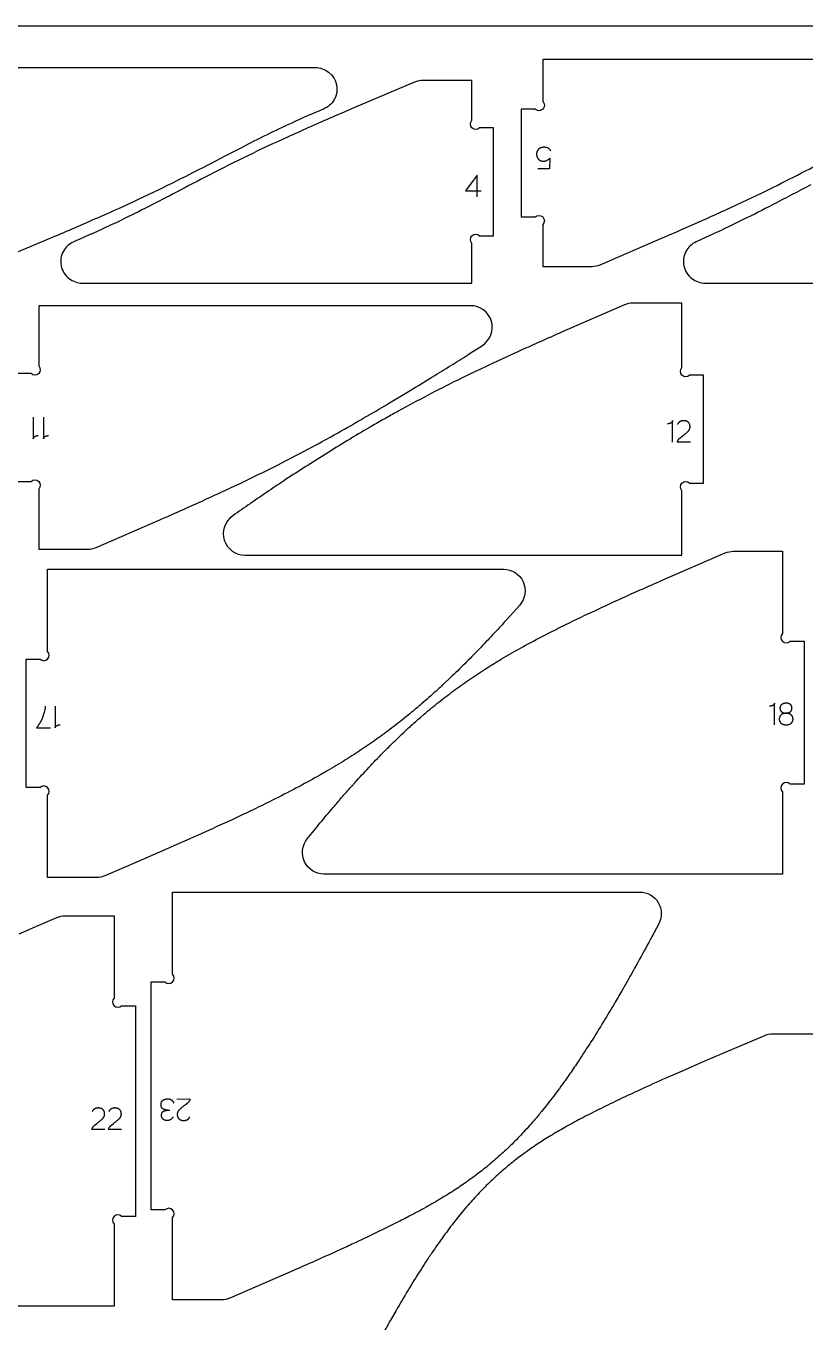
# Model space of a CAD drawing. Header units: millimetres. Extents: x 129 to 4060, y -1224 to 1216.
# Drawn here: x 536 to 969, y 495 to 1216 of the extents above; entities that cross this region are included whole.
import ezdxf

# ---------------------------------------------------------------- set-up
doc = ezdxf.new("R2010")
doc.units = ezdxf.units.MM
for name, color, linetype, true_color in [('cnc kesim', 7, 'Continuous', 0xff7300), ('Layer 01', 7, 'Continuous', 0x000000), ('çizim', 7, 'Continuous', 0x0500ff)]:
    doc.layers.add(name, color=color, linetype=linetype, true_color=true_color)

msp = doc.modelspace()

# ---------------------------------------------------------------- linework, layer by layer
at = {"layer": 'cnc kesim'}
for points in [[(696.46, 1192.43, -0.166534), (703.86, 1189.9, -0.371994), (706.96, 1174.55, -0.167227), (701.11, 1169.37, 0.008842), (683.35, 1161.59, 0.011761), (655.38, 1147.85), (646.26, 1143.14, -0.007812), (606.68, 1123.09, -0.006291), (584.57, 1112.84, -0.003863), (561.05, 1102.53, -0.002337), (548.92, 1097.36), (513.88, 1082.72, -0.098621), (509.3, 1081.81), (482, 1081.81), (482, 1102.88, 1), (477.75, 1107.12), (470, 1107.12), (470, 1167.12), (477.75, 1167.12, 1), (482, 1171.36), (482, 1192.43)], [(787.85, 1158.89, -1), (783.6, 1163.14), (783.6, 1185.24), (756.34, 1185.24, 0.100064), (751.69, 1184.3), (716.68, 1169.45, 0.001054), (704.55, 1164.2, 0.003894), (681.03, 1153.75, 0.006166), (658.92, 1143.38, 0.006036), (637.52, 1132.65, 0.00151), (619.34, 1123.18, -0.008129), (588.42, 1107.45, -0.003694), (582.25, 1104.51, -0.00849), (563.22, 1096.01), (562.2, 1095.58, 0.16674), (556.39, 1090.36, 0.180164), (555.12, 1082.13, 0.179191), (559.54, 1075.07, 0.165813), (566.94, 1072.54), (783.6, 1072.54), (783.6, 1094.65, -1), (787.85, 1098.89), (795.6, 1098.89), (795.6, 1158.89)], [(904.63, 1021.26, -1), (900.39, 1025.51), (900.39, 1061.37), (873.14, 1061.37, 0.102305), (868.46, 1060.4), (833.47, 1045.19, 0.001267), (821.33, 1039.83, 0.002359), (805.47, 1032.68), (797.81, 1029.16, 0.004945), (778.86, 1020.15), (775.7, 1018.6, 0.005981), (758.82, 1010.01, 0.005836), (742.58, 1001.27, 0.002276), (736.12, 997.65, 0.002607), (728.53, 993.31, 0.004142), (715.81, 985.79, 0.0049), (703.92, 978.52), (692.52, 971.33, 0.003562), (681.46, 964.17), (680, 963.2, 0.002669), (670.7, 957, 0.002926), (660.49, 950.02), (660.2, 949.82, 0.002712), (650.62, 943.1), (650.37, 942.93, 0.327856), (645.89, 929.5, 0.324295), (657.39, 921.16), (900.39, 921.16), (900.39, 957.02, -1), (904.63, 961.26), (912.39, 961.26), (912.39, 1021.26)], [(956.27, 877.57, 1), (960.52, 873.33), (968.27, 873.33), (968.27, 793.79), (960.52, 793.79, 1), (956.27, 789.55), (956.27, 743.79), (701.31, 743.79, -0.630008), (691.95, 763.32), (696.56, 769, -0.004888), (703.64, 777.52), (706.5, 780.91, -0.002523), (711.14, 786.29, -0.004543), (716.38, 792.26), (718.68, 794.81, -0.005065), (726.26, 803.07, -0.007404), (733.9, 811.03), (735.89, 813.03, -0.00483), (741.6, 818.66, -0.00725), (749.36, 825.96, -0.008302), (754.92, 830.92), (757.19, 832.87, -0.008628), (765.13, 839.42, -0.008724), (773.26, 845.66, -0.008673), (781.7, 851.69, -0.009616), (790.59, 857.58), (792.01, 858.48, -0.006876), (800.11, 863.45, -0.007458), (810.53, 869.44, -0.006563), (822.23, 875.73, -0.005594), (831.59, 880.5), (835.87, 882.62, -0.004829), (852.23, 890.46), (853.7, 891.15, -0.004111), (871.84, 899.44), (877.22, 901.85, -0.001872), (889.35, 907.21), (924.42, 922.4, -0.102306), (928.93, 923.33), (956.27, 923.33)], [(801.14, 913.37, -0.294867), (812.1, 906.31, -0.296477), (810.16, 893.44), (802.96, 885.38, -0.002691), (797.4, 879.31), (795.23, 876.98, -0.00422), (787.52, 868.86), (787.45, 868.79, -0.004761), (779.6, 860.82, -0.005319), (771.67, 853.09), (768.01, 849.63, -0.003202), (763.67, 845.62, -0.006673), (755.57, 838.45, -0.007621), (748.98, 832.9), (747.38, 831.59, -0.00794), (739.05, 825.05, -0.008032), (730.49, 818.76, -0.008002), (721.56, 812.63, -0.00783), (712.1, 806.57), (711.89, 806.44, -0.007345), (701.88, 800.45, -0.007022), (690.56, 794.13, -0.006384), (677.63, 787.34), (672.31, 784.67, -0.003442), (662.21, 779.73, -0.004551), (650.2, 774.05), (643.44, 770.93, -0.003348), (626.69, 763.37), (620.82, 760.77), (614.55, 758.01), (602.23, 752.64), (589.8, 747.27), (579.5, 742.84, -0.102242), (574.95, 741.9), (547.63, 741.9), (547.63, 787.66, 1), (543.38, 791.9), (535.63, 791.9), (535.63, 863.37), (543.38, 863.37, 1), (547.63, 867.61), (547.63, 913.37)], [(617.11, 552.72, 1), (612.86, 556.97), (605.11, 556.97), (605.11, 683.78), (612.86, 683.78, 1), (617.11, 688.02), (617.11, 733.78), (876.93, 733.78, -0.566617), (887.5, 716.12), (883.59, 708.82, -0.002656), (876.82, 696.4), (876.65, 696.09, -0.003084), (869.71, 683.7), (866.88, 678.75, -0.002225), (862.8, 671.74, -0.00355), (857, 662.03), (855.91, 660.25, -0.00496), (849.07, 649.3, -0.005748), (842.28, 638.92, -0.006748), (837.49, 631.93), (835.54, 629.16, -0.007714), (828.86, 620.06, -0.009177), (822.23, 611.63, -0.005911), (818.46, 607.11, -0.004441), (815.66, 603.91, -0.010994), (809.12, 596.86, -0.011284), (802.55, 590.38, -0.011398), (795.87, 584.38, -0.011297), (789.03, 578.76, -0.011672), (781.94, 573.45), (781.37, 573.05, -0.009494), (774.5, 568.37, -0.00942), (766.6, 563.41, -0.008233), (758.07, 558.47, -0.006585), (748.69, 553.41, -0.004959), (741.79, 549.87), (738.13, 548.03, -0.004243), (726, 542.14), (719.68, 539.16, -0.001947), (712.09, 535.64, -0.002645), (696.22, 528.48), (696.17, 528.45, -0.00186), (684.03, 523.1), (648.97, 507.91, -0.102634), (644.44, 506.97), (617.11, 506.97)]]:
    msp.add_lwpolyline(points, format="xyb", close=True, dxfattribs=at)
for points in [[(1042.47, 1196.84), (822.99, 1196.84), (822.99, 1173.57, -1), (818.74, 1169.33), (810.99, 1169.33), (810.99, 1109.33), (818.74, 1109.33, -1), (822.99, 1105.08), (822.99, 1081.81), (850.23, 1081.81, 0.101236), (854.92, 1082.77), (889.91, 1097.81, 0.001017), (902.05, 1103.12, 0.003758), (925.56, 1113.68, 0.005953), (947.67, 1124.13), (950.99, 1125.77, 0.006382), (987.25, 1144.46)], [(971.98, 1127.2, -0.002814), (950.67, 1116, -0.005555), (934.89, 1108.01, -0.003198), (925.92, 1103.67, -0.004458), (915.86, 1098.94), (908.23, 1095.45, 0.165825), (902.55, 1090.12, 0.179191), (901.45, 1081.97, 0.177143), (905.9, 1075.03, 0.163694), (913.3, 1072.54), (1136.24, 1072.54)], [(530.64, 962.21), (538.4, 962.21, -1), (542.64, 957.97), (542.64, 924.47), (569.89, 924.47, 0.102368), (574.58, 925.44), (610.04, 940.86, 0.000938), (621.7, 946.02, 0.004379), (645.22, 956.7), (646.4, 957.24, 0.005657), (667.33, 967.25), (672.87, 970.01, 0.006601), (692.75, 980.33, 0.004759), (706.91, 988.08), (709.13, 989.32, 0.003549), (723.52, 997.53, 0.003676), (736.74, 1005.29), (749.27, 1012.8, 0.002472), (761.35, 1020.18), (763.03, 1021.22, 0.001976), (773.06, 1027.47, 0.002413), (782.54, 1033.48), (789.41, 1037.91, 0.333818), (794.38, 1051.39, 0.329619), (782.8, 1059.96), (542.64, 1059.96), (542.64, 1026.46, -1), (538.4, 1022.21), (530.64, 1022.21)], [(531.77, 710.54), (542.37, 715.14), (552.7, 719.62, -0.103059), (557.19, 720.55), (584.54, 720.55), (584.54, 674.8, 1), (588.79, 670.55), (596.54, 670.55), (596.54, 553.34), (588.79, 553.34, 1), (584.54, 549.1), (584.54, 503.34), (325.44, 503.34, -0.576498)], [(978.18, 654.81), (950.86, 654.81, 0.100601), (946.31, 653.88), (924.82, 644.73), (923.57, 644.2), (911.26, 638.92), (907.27, 637.19), (899.12, 633.64), (891.35, 630.21, 0.003738), (877.17, 623.8), (875.61, 623.08, 0.003366), (864.66, 617.93, 0.004554), (853.69, 612.57), (853.5, 612.48, 0.005332), (844.03, 607.62, 0.0071), (835.34, 602.89, 0.008545), (827.36, 598.21, 0.009845), (819.91, 593.48, 0.010791), (813.91, 589.33), (812.87, 588.58, 0.011339), (806.12, 583.43, 0.011726), (799.58, 577.94, 0.011853), (793.19, 572.04, 0.011747), (786.87, 565.62, 0.011347), (780.56, 558.6, 0.006534), (776.83, 554.14, 0.004656), (774.21, 550.86, 0.009449), (767.78, 542.33, 0.007865), (761.28, 533.04, 0.003809), (757.79, 527.81, 0.003266), (754.71, 523.04, 0.005921), (748.07, 512.35, 0.00506), (741.39, 501.04), (738.29, 495.61, 0.002224), (734.67, 489.15, 0.003516)]]:
    msp.add_lwpolyline(points, format="xyb", dxfattribs=at)
at = {"layer": 'Layer 01'}
msp.add_lwpolyline([(128.81, 1215.6), (1348.81, 1215.6), (1348.81, -1224.4), (128.81, -1224.4)], close=True, dxfattribs=at)
at = {"layer": 'çizim'}
msp.add_line((780.1, 1123.95), (788.81, 1123.95), dxfattribs=at)
for points in [[(827.46, 1146.19), (827.37, 1146.31), (827.29, 1146.42), (827.2, 1146.53), (827.11, 1146.64), (827.02, 1146.74), (826.93, 1146.84), (826.83, 1146.93), (826.74, 1147.02), (826.64, 1147.11), (826.54, 1147.19), (826.44, 1147.27), (826.33, 1147.35), (826.23, 1147.42), (826.12, 1147.49), (826.01, 1147.56), (825.9, 1147.62), (825.79, 1147.67), (825.67, 1147.73), (825.56, 1147.78), (825.44, 1147.83), (825.32, 1147.87), (825.19, 1147.91), (825.07, 1147.94), (824.94, 1147.97), (824.82, 1148), (824.69, 1148.03), (824.56, 1148.05), (824.42, 1148.06), (824.29, 1148.08), (824.15, 1148.09), (824.01, 1148.09), (823.87, 1148.09), (823.71, 1148.09), (823.54, 1148.09), (823.38, 1148.08), (823.22, 1148.07), (823.07, 1148.05), (822.92, 1148.03), (822.77, 1148.01), (822.62, 1147.99), (822.47, 1147.96), (822.33, 1147.93), (822.19, 1147.89), (822.05, 1147.86), (821.92, 1147.82), (821.79, 1147.77), (821.66, 1147.72), (821.53, 1147.67), (821.47, 1147.65), (821.41, 1147.62), (821.35, 1147.59), (821.29, 1147.55), (821.23, 1147.52), (821.17, 1147.49), (821.11, 1147.45), (821.06, 1147.41), (821, 1147.37), (820.94, 1147.33), (820.89, 1147.28), (820.83, 1147.24), (820.78, 1147.19), (820.73, 1147.14), (820.68, 1147.09), (820.63, 1147.04), (820.58, 1146.98), (820.53, 1146.93), (820.48, 1146.87), (820.43, 1146.81), (820.38, 1146.75), (820.34, 1146.69), (820.29, 1146.62), (820.25, 1146.56), (820.2, 1146.49), (820.16, 1146.42), (820.11, 1146.35), (820.07, 1146.28), (819.99, 1146.12), (819.91, 1145.97), (819.87, 1145.87), (819.82, 1145.77), (819.78, 1145.67), (819.75, 1145.58), (819.71, 1145.48), (819.68, 1145.38), (819.65, 1145.28), (819.63, 1145.19), (819.61, 1145.09), (819.59, 1144.99), (819.57, 1144.9), (819.56, 1144.8), (819.55, 1144.71), (819.54, 1144.61), (819.54, 1144.52), (819.54, 1144.42), (819.54, 1144.32), (819.54, 1144.21), (819.54, 1144.11), (819.55, 1144), (819.56, 1143.9), (819.57, 1143.8), (819.58, 1143.7), (819.6, 1143.6), (819.61, 1143.5), (819.63, 1143.41), (819.65, 1143.31), (819.67, 1143.22), (819.69, 1143.12), (819.72, 1143.03), (819.75, 1142.94), (819.78, 1142.85), (819.81, 1142.76), (819.84, 1142.67), (819.87, 1142.58), (819.91, 1142.5), (819.95, 1142.41), (819.99, 1142.33), (820.03, 1142.24), (820.08, 1142.16), (820.12, 1142.08), (820.17, 1142), (820.22, 1141.92), (820.27, 1141.84), (820.32, 1141.77), (820.38, 1141.69), (820.44, 1141.62), (820.5, 1141.54), (820.56, 1141.47), (820.62, 1141.4), (820.68, 1141.34), (820.75, 1141.27), (820.82, 1141.21), (820.89, 1141.15), (820.96, 1141.09), (821.03, 1141.03), (821.1, 1140.98), (821.18, 1140.93), (821.26, 1140.88), (821.34, 1140.83), (821.42, 1140.79), (821.5, 1140.75), (821.58, 1140.71), (821.67, 1140.67), (821.76, 1140.63), (821.85, 1140.6), (821.94, 1140.57), (822.03, 1140.54), (822.12, 1140.52), (822.22, 1140.49), (822.32, 1140.47), (822.42, 1140.45), (822.52, 1140.43), (822.62, 1140.42), (822.73, 1140.41), (822.83, 1140.4), (822.94, 1140.39), (823.05, 1140.38), (823.16, 1140.38), (823.27, 1140.38), (823.41, 1140.38), (823.55, 1140.39), (823.69, 1140.39), (823.82, 1140.41), (823.95, 1140.42), (824.08, 1140.44), (824.21, 1140.47), (824.34, 1140.49), (824.46, 1140.52), (824.59, 1140.56), (824.71, 1140.59), (824.82, 1140.63), (824.94, 1140.68), (825.06, 1140.73), (825.17, 1140.78), (825.28, 1140.83), (825.39, 1140.89), (825.5, 1140.95), (825.6, 1141.02), (825.71, 1141.08), (825.82, 1141.15), (825.93, 1141.23), (826.03, 1141.3), (826.14, 1141.38), (826.25, 1141.46), (826.35, 1141.54), (826.46, 1141.63), (826.56, 1141.72), (826.77, 1141.91), (826.98, 1142.11), (826.68, 1136.09), (820.2, 1136.09)], [(786.5, 1120.49), (786.52, 1132.5), (780.1, 1123.95)], [(539.63, 997.99), (539.63, 985.97), (539.64, 986.03), (539.65, 986.09), (539.66, 986.15), (539.68, 986.2), (539.69, 986.26), (539.71, 986.31), (539.72, 986.37), (539.74, 986.42), (539.76, 986.47), (539.79, 986.52), (539.8, 986.55), (539.81, 986.57), (539.82, 986.6), (539.84, 986.62), (539.85, 986.64), (539.86, 986.67), (539.88, 986.69), (539.89, 986.71), (539.91, 986.73), (539.92, 986.76), (539.94, 986.78), (539.95, 986.8), (539.97, 986.82), (539.99, 986.84), (540.01, 986.86), (540.02, 986.88), (540.04, 986.9), (540.06, 986.92), (540.08, 986.94), (540.1, 986.96), (540.12, 986.98), (540.14, 987), (540.18, 987.03), (540.22, 987.07), (540.27, 987.1), (540.31, 987.13), (540.36, 987.17), (540.41, 987.2), (540.46, 987.23), (540.51, 987.25), (540.57, 987.28), (540.62, 987.31), (540.68, 987.33), (540.79, 987.38), (540.91, 987.42), (541.02, 987.46), (541.14, 987.5), (541.25, 987.54), (541.36, 987.57), (541.47, 987.6), (541.58, 987.62), (541.69, 987.64), (541.8, 987.66), (541.9, 987.68), (542.01, 987.69), (542.12, 987.7), (542.22, 987.71), (542.32, 987.72), (542.43, 987.72)], [(545.34, 997.99), (545.34, 985.97), (545.35, 986.03), (545.36, 986.09), (545.37, 986.15), (545.38, 986.2), (545.4, 986.26), (545.42, 986.31), (545.43, 986.37), (545.45, 986.42), (545.47, 986.47), (545.5, 986.52), (545.51, 986.55), (545.52, 986.57), (545.53, 986.6), (545.55, 986.62), (545.56, 986.64), (545.57, 986.67), (545.59, 986.69), (545.6, 986.71), (545.62, 986.73), (545.63, 986.76), (545.65, 986.78), (545.66, 986.8), (545.68, 986.82), (545.7, 986.84), (545.71, 986.86), (545.73, 986.88), (545.75, 986.9), (545.77, 986.92), (545.79, 986.94), (545.81, 986.96), (545.83, 986.98), (545.85, 987), (545.89, 987.03), (545.93, 987.07), (545.98, 987.1), (546.02, 987.13), (546.07, 987.17), (546.12, 987.2), (546.17, 987.23), (546.22, 987.25), (546.28, 987.28), (546.33, 987.31), (546.39, 987.33), (546.5, 987.38), (546.62, 987.42), (546.73, 987.46), (546.84, 987.5), (546.96, 987.54), (547.07, 987.57), (547.18, 987.6), (547.29, 987.62), (547.4, 987.64), (547.5, 987.66), (547.61, 987.68), (547.72, 987.69), (547.82, 987.7), (547.93, 987.71), (548.03, 987.72), (548.14, 987.72)], [(895.19, 984), (895.19, 996.01), (895.18, 995.95), (895.17, 995.89), (895.16, 995.83), (895.14, 995.78), (895.13, 995.72), (895.11, 995.67), (895.09, 995.61), (895.08, 995.56), (895.05, 995.51), (895.03, 995.46), (895.02, 995.43), (895.01, 995.41), (895, 995.39), (894.98, 995.36), (894.97, 995.34), (894.96, 995.32), (894.94, 995.29), (894.93, 995.27), (894.91, 995.25), (894.9, 995.23), (894.88, 995.2), (894.86, 995.18), (894.85, 995.16), (894.83, 995.14), (894.81, 995.12), (894.8, 995.1), (894.78, 995.08), (894.76, 995.06), (894.74, 995.04), (894.72, 995.02), (894.7, 995), (894.68, 994.98), (894.64, 994.95), (894.6, 994.91), (894.55, 994.88), (894.51, 994.85), (894.46, 994.81), (894.41, 994.78), (894.36, 994.76), (894.31, 994.73), (894.25, 994.7), (894.2, 994.67), (894.14, 994.65), (894.02, 994.6), (893.91, 994.56), (893.8, 994.52), (893.68, 994.48), (893.57, 994.45), (893.46, 994.41), (893.35, 994.39), (893.24, 994.36), (893.13, 994.34), (893.02, 994.32), (892.92, 994.3), (892.81, 994.29), (892.7, 994.28), (892.6, 994.27), (892.49, 994.27), (892.39, 994.26)], [(905.08, 984.01), (897.76, 984.03), (897.82, 984.21), (897.85, 984.3), (897.88, 984.39), (897.91, 984.48), (897.95, 984.57), (897.99, 984.65), (898.03, 984.74), (898.07, 984.82), (898.11, 984.9), (898.15, 984.99), (898.19, 985.07), (898.24, 985.15), (898.29, 985.23), (898.33, 985.3), (898.38, 985.38), (898.44, 985.46), (898.49, 985.53), (898.54, 985.61), (898.6, 985.68), (898.66, 985.75), (898.71, 985.83), (898.77, 985.9), (898.84, 985.97), (898.9, 986.03), (898.96, 986.1), (899.03, 986.17), (899.09, 986.24), (899.16, 986.3), (899.23, 986.36), (899.38, 986.49), (900.56, 987.45), (901.17, 987.91), (901.78, 988.37), (902.08, 988.59), (902.37, 988.82), (902.66, 989.05), (902.93, 989.28), (903.2, 989.52), (903.46, 989.76), (903.71, 990.01), (903.95, 990.25), (904, 990.31), (904.06, 990.38), (904.11, 990.44), (904.17, 990.51), (904.22, 990.57), (904.27, 990.64), (904.31, 990.71), (904.36, 990.78), (904.4, 990.85), (904.44, 990.92), (904.48, 990.99), (904.52, 991.06), (904.56, 991.14), (904.59, 991.21), (904.62, 991.29), (904.65, 991.36), (904.68, 991.44), (904.71, 991.52), (904.73, 991.6), (904.76, 991.68), (904.78, 991.76), (904.8, 991.84), (904.81, 991.92), (904.83, 992), (904.84, 992.09), (904.86, 992.17), (904.87, 992.26), (904.87, 992.35), (904.88, 992.43), (904.88, 992.52), (904.89, 992.61), (904.89, 992.7), (904.89, 992.8), (904.88, 992.9), (904.88, 993), (904.87, 993.09), (904.86, 993.19), (904.85, 993.28), (904.84, 993.37), (904.83, 993.46), (904.81, 993.55), (904.79, 993.64), (904.77, 993.72), (904.75, 993.8), (904.72, 993.89), (904.69, 993.97), (904.67, 994.04), (904.64, 994.12), (904.6, 994.2), (904.57, 994.27), (904.53, 994.35), (904.49, 994.42), (904.45, 994.49), (904.41, 994.55), (904.37, 994.62), (904.32, 994.69), (904.27, 994.75), (904.22, 994.81), (904.17, 994.87), (904.11, 994.93), (904.06, 994.99), (904, 995.05), (903.94, 995.1), (903.88, 995.16), (903.81, 995.21), (903.75, 995.26), (903.68, 995.31), (903.62, 995.35), (903.55, 995.4), (903.48, 995.44), (903.41, 995.48), (903.34, 995.52), (903.27, 995.56), (903.19, 995.6), (903.12, 995.63), (903.04, 995.67), (902.97, 995.7), (902.89, 995.73), (902.81, 995.76), (902.73, 995.79), (902.65, 995.81), (902.57, 995.83), (902.49, 995.86), (902.41, 995.88), (902.32, 995.9), (902.24, 995.91), (902.15, 995.93), (902.06, 995.94), (901.97, 995.95), (901.88, 995.97), (901.79, 995.97), (901.7, 995.98), (901.61, 995.99), (901.51, 995.99), (901.32, 996), (901.18, 995.99), (901.03, 995.99), (900.89, 995.98), (900.75, 995.96), (900.62, 995.95), (900.48, 995.92), (900.35, 995.9), (900.22, 995.87), (900.1, 995.83), (900.04, 995.82), (899.97, 995.8), (899.91, 995.78), (899.85, 995.75), (899.8, 995.73), (899.74, 995.71), (899.68, 995.68), (899.62, 995.66), (899.56, 995.63), (899.51, 995.6), (899.45, 995.58), (899.4, 995.55), (899.34, 995.52), (899.29, 995.49), (899.24, 995.45), (899.19, 995.42), (899.14, 995.39), (899.08, 995.35), (899.03, 995.31), (898.98, 995.28), (898.94, 995.24), (898.89, 995.2), (898.84, 995.16), (898.79, 995.12), (898.75, 995.07), (898.7, 995.03), (898.66, 994.99), (898.61, 994.94), (898.57, 994.89), (898.53, 994.85), (898.48, 994.8), (898.44, 994.75), (898.36, 994.65), (898.28, 994.54), (898.21, 994.43), (898.13, 994.32), (898.06, 994.2), (897.99, 994.08), (897.93, 993.96)], [(551.79, 837.12), (551.79, 825.1), (551.8, 825.16), (551.81, 825.22), (551.82, 825.28), (551.84, 825.34), (551.85, 825.39), (551.87, 825.45), (551.88, 825.5), (551.9, 825.55), (551.92, 825.6), (551.95, 825.65), (551.96, 825.68), (551.97, 825.7), (551.98, 825.73), (552, 825.75), (552.01, 825.77), (552.02, 825.8), (552.04, 825.82), (552.05, 825.84), (552.07, 825.86), (552.08, 825.89), (552.1, 825.91), (552.11, 825.93), (552.13, 825.95), (552.15, 825.97), (552.17, 825.99), (552.18, 826.01), (552.2, 826.03), (552.22, 826.05), (552.24, 826.07), (552.26, 826.09), (552.28, 826.11), (552.3, 826.13), (552.34, 826.16), (552.38, 826.2), (552.43, 826.23), (552.47, 826.27), (552.52, 826.3), (552.57, 826.33), (552.62, 826.36), (552.67, 826.39), (552.73, 826.41), (552.78, 826.44), (552.84, 826.46), (552.95, 826.51), (553.07, 826.55), (553.18, 826.59), (553.29, 826.63), (553.41, 826.67), (553.52, 826.7), (553.63, 826.73), (553.74, 826.75), (553.85, 826.78), (553.96, 826.79), (554.06, 826.81), (554.17, 826.82), (554.27, 826.84), (554.38, 826.84), (554.48, 826.85), (554.59, 826.85)], [(951.84, 826.84), (951.84, 838.85), (951.83, 838.79), (951.82, 838.73), (951.81, 838.68), (951.8, 838.62), (951.78, 838.56), (951.77, 838.51), (951.75, 838.46), (951.73, 838.4), (951.71, 838.35), (951.69, 838.3), (951.68, 838.28), (951.66, 838.25), (951.65, 838.23), (951.64, 838.2), (951.62, 838.18), (951.61, 838.16), (951.6, 838.14), (951.58, 838.11), (951.57, 838.09), (951.55, 838.07), (951.54, 838.05), (951.52, 838.03), (951.5, 838), (951.49, 837.98), (951.47, 837.96), (951.45, 837.94), (951.43, 837.92), (951.41, 837.9), (951.4, 837.88), (951.38, 837.86), (951.36, 837.85), (951.34, 837.83), (951.3, 837.79), (951.25, 837.76), (951.21, 837.72), (951.16, 837.69), (951.11, 837.66), (951.06, 837.63), (951.01, 837.6), (950.96, 837.57), (950.91, 837.54), (950.85, 837.52), (950.8, 837.49), (950.68, 837.44), (950.57, 837.4), (950.45, 837.36), (950.34, 837.32), (950.23, 837.29), (950.12, 837.26), (950, 837.23), (949.9, 837.2), (949.79, 837.18), (949.68, 837.16), (949.57, 837.14), (949.46, 837.13), (949.36, 837.12), (949.25, 837.11), (949.15, 837.11), (949.05, 837.11)], [(579.5, 601.68), (572.18, 601.7), (572.24, 601.88), (572.27, 601.97), (572.31, 602.06), (572.34, 602.15), (572.38, 602.23), (572.41, 602.32), (572.45, 602.41), (572.49, 602.49), (572.53, 602.57), (572.58, 602.65), (572.62, 602.74), (572.67, 602.82), (572.71, 602.9), (572.76, 602.97), (572.81, 603.05), (572.86, 603.13), (572.92, 603.2), (572.97, 603.28), (573.03, 603.35), (573.08, 603.42), (573.14, 603.5), (573.2, 603.57), (573.26, 603.64), (573.32, 603.7), (573.39, 603.77), (573.45, 603.84), (573.52, 603.91), (573.59, 603.97), (573.66, 604.03), (573.8, 604.16), (574.99, 605.12), (575.59, 605.58), (576.2, 606.04), (576.51, 606.26), (576.8, 606.49), (577.08, 606.72), (577.36, 606.95), (577.63, 607.19), (577.88, 607.43), (578.13, 607.68), (578.37, 607.92), (578.43, 607.98), (578.49, 608.05), (578.54, 608.11), (578.59, 608.18), (578.64, 608.24), (578.69, 608.31), (578.74, 608.38), (578.78, 608.45), (578.83, 608.52), (578.87, 608.59), (578.91, 608.66), (578.95, 608.73), (578.98, 608.81), (579.02, 608.88), (579.05, 608.96), (579.08, 609.03), (579.11, 609.11), (579.13, 609.19), (579.16, 609.27), (579.18, 609.35), (579.2, 609.43), (579.22, 609.51), (579.24, 609.59), (579.26, 609.67), (579.27, 609.76), (579.28, 609.84), (579.29, 609.93), (579.3, 610.02), (579.31, 610.1), (579.31, 610.19), (579.31, 610.28), (579.31, 610.37), (579.31, 610.47), (579.31, 610.57), (579.31, 610.67), (579.3, 610.76), (579.29, 610.86), (579.28, 610.95), (579.27, 611.04), (579.25, 611.13), (579.23, 611.22), (579.22, 611.31), (579.2, 611.39), (579.17, 611.47), (579.15, 611.56), (579.12, 611.64), (579.09, 611.71), (579.06, 611.79), (579.03, 611.87), (578.99, 611.94), (578.96, 612.02), (578.92, 612.09), (578.88, 612.16), (578.84, 612.22), (578.79, 612.29), (578.75, 612.36), (578.7, 612.42), (578.65, 612.48), (578.59, 612.54), (578.54, 612.6), (578.48, 612.66), (578.43, 612.72), (578.37, 612.77), (578.3, 612.82), (578.24, 612.88), (578.17, 612.93), (578.11, 612.97), (578.04, 613.02), (577.97, 613.07), (577.91, 613.11), (577.84, 613.15), (577.76, 613.19), (577.69, 613.23), (577.62, 613.27), (577.55, 613.3), (577.47, 613.34), (577.39, 613.37), (577.32, 613.4), (577.24, 613.43), (577.16, 613.45), (577.08, 613.48), (577, 613.5), (576.91, 613.53), (576.83, 613.55), (576.75, 613.57), (576.66, 613.58), (576.57, 613.6), (576.49, 613.61), (576.4, 613.62), (576.31, 613.64), (576.22, 613.64), (576.13, 613.65), (576.03, 613.66), (575.94, 613.66), (575.75, 613.66), (575.6, 613.66), (575.46, 613.66), (575.32, 613.65), (575.18, 613.63), (575.04, 613.62), (574.91, 613.59), (574.78, 613.57), (574.65, 613.54), (574.52, 613.5), (574.46, 613.49), (574.4, 613.47), (574.34, 613.45), (574.28, 613.42), (574.22, 613.4), (574.16, 613.38), (574.1, 613.35), (574.05, 613.33), (573.99, 613.3), (573.94, 613.27), (573.88, 613.25), (573.83, 613.22), (573.77, 613.19), (573.72, 613.15), (573.66, 613.12), (573.61, 613.09), (573.56, 613.05), (573.51, 613.02), (573.46, 612.98), (573.41, 612.95), (573.36, 612.91), (573.31, 612.87), (573.27, 612.83), (573.22, 612.79), (573.17, 612.74), (573.13, 612.7), (573.08, 612.66), (573.04, 612.61), (573, 612.56), (572.95, 612.52), (572.91, 612.47), (572.87, 612.42), (572.79, 612.32), (572.71, 612.21), (572.63, 612.1), (572.56, 611.99), (572.49, 611.87), (572.42, 611.75), (572.35, 611.62)], [(588.79, 601.68), (581.47, 601.7), (581.53, 601.88), (581.56, 601.97), (581.6, 602.06), (581.63, 602.15), (581.67, 602.23), (581.7, 602.32), (581.74, 602.41), (581.78, 602.49), (581.82, 602.57), (581.87, 602.65), (581.91, 602.74), (581.96, 602.82), (582, 602.9), (582.05, 602.97), (582.1, 603.05), (582.15, 603.13), (582.21, 603.2), (582.26, 603.28), (582.32, 603.35), (582.37, 603.42), (582.43, 603.5), (582.49, 603.57), (582.55, 603.64), (582.62, 603.7), (582.68, 603.77), (582.75, 603.84), (582.81, 603.91), (582.88, 603.97), (582.95, 604.03), (583.09, 604.16), (584.28, 605.12), (584.89, 605.58), (585.49, 606.04), (585.8, 606.26), (586.09, 606.49), (586.37, 606.72), (586.65, 606.95), (586.92, 607.19), (587.17, 607.43), (587.42, 607.68), (587.66, 607.92), (587.72, 607.98), (587.78, 608.05), (587.83, 608.11), (587.88, 608.18), (587.93, 608.24), (587.98, 608.31), (588.03, 608.38), (588.08, 608.45), (588.12, 608.52), (588.16, 608.59), (588.2, 608.66), (588.24, 608.73), (588.27, 608.81), (588.31, 608.88), (588.34, 608.96), (588.37, 609.03), (588.4, 609.11), (588.43, 609.19), (588.45, 609.27), (588.47, 609.35), (588.49, 609.43), (588.51, 609.51), (588.53, 609.59), (588.55, 609.67), (588.56, 609.76), (588.57, 609.84), (588.58, 609.93), (588.59, 610.02), (588.6, 610.1), (588.6, 610.19), (588.61, 610.28), (588.61, 610.37), (588.61, 610.47), (588.6, 610.57), (588.6, 610.67), (588.59, 610.76), (588.58, 610.86), (588.57, 610.95), (588.56, 611.04), (588.54, 611.13), (588.53, 611.22), (588.51, 611.31), (588.49, 611.39), (588.46, 611.47), (588.44, 611.56), (588.41, 611.64), (588.38, 611.71), (588.35, 611.79), (588.32, 611.87), (588.29, 611.94), (588.25, 612.02), (588.21, 612.09), (588.17, 612.16), (588.13, 612.22), (588.08, 612.29), (588.04, 612.36), (587.99, 612.42), (587.94, 612.48), (587.89, 612.54), (587.83, 612.6), (587.78, 612.66), (587.72, 612.72), (587.66, 612.77), (587.59, 612.82), (587.53, 612.88), (587.47, 612.93), (587.4, 612.97), (587.33, 613.02), (587.27, 613.07), (587.2, 613.11), (587.13, 613.15), (587.06, 613.19), (586.98, 613.23), (586.91, 613.27), (586.84, 613.3), (586.76, 613.34), (586.69, 613.37), (586.61, 613.4), (586.53, 613.43), (586.45, 613.45), (586.37, 613.48), (586.29, 613.5), (586.21, 613.53), (586.12, 613.55), (586.04, 613.57), (585.95, 613.58), (585.87, 613.6), (585.78, 613.61), (585.69, 613.62), (585.6, 613.64), (585.51, 613.64), (585.42, 613.65), (585.33, 613.66), (585.23, 613.66), (585.04, 613.66), (584.89, 613.66), (584.75, 613.66), (584.61, 613.65), (584.47, 613.63), (584.33, 613.62), (584.2, 613.59), (584.07, 613.57), (583.94, 613.54), (583.82, 613.5), (583.75, 613.49), (583.69, 613.47), (583.63, 613.45), (583.57, 613.42), (583.51, 613.4), (583.45, 613.38), (583.4, 613.35), (583.34, 613.33), (583.28, 613.3), (583.23, 613.27), (583.17, 613.25), (583.12, 613.22), (583.06, 613.19), (583.01, 613.15), (582.96, 613.12), (582.9, 613.09), (582.85, 613.05), (582.8, 613.02), (582.75, 612.98), (582.7, 612.95), (582.65, 612.91), (582.61, 612.87), (582.56, 612.83), (582.51, 612.79), (582.47, 612.74), (582.42, 612.7), (582.37, 612.66), (582.33, 612.61), (582.29, 612.56), (582.24, 612.52), (582.2, 612.47), (582.16, 612.42), (582.08, 612.32), (582, 612.21), (581.92, 612.1), (581.85, 611.99), (581.78, 611.87), (581.71, 611.75), (581.65, 611.62)], [(619.53, 618.68), (626.85, 618.66), (626.79, 618.48), (626.76, 618.39), (626.73, 618.3), (626.69, 618.22), (626.66, 618.13), (626.62, 618.04), (626.58, 617.96), (626.54, 617.87), (626.5, 617.79), (626.46, 617.71), (626.42, 617.63), (626.37, 617.55), (626.32, 617.47), (626.27, 617.39), (626.22, 617.31), (626.17, 617.24), (626.12, 617.16), (626.07, 617.09), (626.01, 617.01), (625.95, 616.94), (625.89, 616.87), (625.83, 616.8), (625.77, 616.73), (625.71, 616.66), (625.65, 616.59), (625.58, 616.52), (625.51, 616.46), (625.45, 616.39), (625.38, 616.33), (625.23, 616.2), (624.04, 615.24), (623.44, 614.78), (622.83, 614.33), (622.53, 614.1), (622.24, 613.87), (621.95, 613.64), (621.68, 613.41), (621.41, 613.17), (621.15, 612.93), (620.9, 612.69), (620.66, 612.44), (620.61, 612.38), (620.55, 612.31), (620.49, 612.25), (620.44, 612.19), (620.39, 612.12), (620.34, 612.05), (620.3, 611.98), (620.25, 611.91), (620.21, 611.85), (620.17, 611.77), (620.13, 611.7), (620.09, 611.63), (620.05, 611.56), (620.02, 611.48), (619.99, 611.41), (619.96, 611.33), (619.93, 611.25), (619.9, 611.18), (619.88, 611.1), (619.85, 611.02), (619.83, 610.94), (619.81, 610.86), (619.8, 610.77), (619.78, 610.69), (619.77, 610.6), (619.75, 610.52), (619.74, 610.43), (619.74, 610.35), (619.73, 610.26), (619.72, 610.17), (619.72, 610.08), (619.72, 609.99), (619.72, 609.89), (619.72, 609.79), (619.73, 609.69), (619.74, 609.6), (619.75, 609.5), (619.76, 609.41), (619.77, 609.32), (619.78, 609.23), (619.8, 609.14), (619.82, 609.06), (619.84, 608.97), (619.86, 608.89), (619.89, 608.81), (619.91, 608.73), (619.94, 608.65), (619.97, 608.57), (620.01, 608.5), (620.04, 608.42), (620.08, 608.35), (620.12, 608.28), (620.16, 608.21), (620.2, 608.14), (620.24, 608.07), (620.29, 608.01), (620.34, 607.94), (620.39, 607.88), (620.44, 607.82), (620.49, 607.76), (620.55, 607.7), (620.61, 607.65), (620.67, 607.59), (620.73, 607.54), (620.8, 607.49), (620.86, 607.44), (620.93, 607.39), (620.99, 607.34), (621.06, 607.3), (621.13, 607.25), (621.2, 607.21), (621.27, 607.17), (621.34, 607.13), (621.42, 607.1), (621.49, 607.06), (621.57, 607.03), (621.64, 606.99), (621.72, 606.96), (621.8, 606.94), (621.88, 606.91), (621.96, 606.88), (622.04, 606.86), (622.12, 606.84), (622.2, 606.82), (622.29, 606.8), (622.37, 606.78), (622.46, 606.76), (622.55, 606.75), (622.64, 606.74), (622.73, 606.73), (622.82, 606.72), (622.91, 606.71), (623, 606.71), (623.1, 606.7), (623.29, 606.7), (623.43, 606.7), (623.58, 606.71), (623.72, 606.72), (623.86, 606.73), (623.99, 606.75), (624.13, 606.77), (624.26, 606.8), (624.39, 606.83), (624.51, 606.86), (624.57, 606.88), (624.63, 606.9), (624.69, 606.92), (624.75, 606.94), (624.81, 606.96), (624.87, 606.99), (624.93, 607.01), (624.99, 607.03), (625.04, 607.06), (625.1, 607.09), (625.16, 607.12), (625.21, 607.15), (625.26, 607.18), (625.32, 607.21), (625.37, 607.24), (625.42, 607.27), (625.47, 607.31), (625.52, 607.34), (625.57, 607.38), (625.62, 607.42), (625.67, 607.46), (625.72, 607.5), (625.77, 607.54), (625.82, 607.58), (625.86, 607.62), (625.91, 607.66), (625.95, 607.71), (626, 607.75), (626.04, 607.8), (626.08, 607.85), (626.12, 607.89), (626.17, 607.94), (626.25, 608.04), (626.33, 608.15), (626.4, 608.26), (626.48, 608.37), (626.55, 608.49), (626.61, 608.61), (626.68, 608.74)]]:
    msp.add_lwpolyline(points, dxfattribs=at)
msp.add_lwpolyline([(546.32, 837.12, -0.024846), (545.71, 833.65), (545.21, 832.06), (544.58, 830.4), (543.96, 829.09, -0.047754), (542.09, 826.04), (541.39, 825.12), (549.22, 825.12)], format="xyb", dxfattribs=at)
for points, knots in [([(958.37, 838.84), (959.71, 838.84), (960.64, 838.17), (961.56, 837.5), (961.56, 836.13), (961.56, 834.67), (960.53, 833.97), (959.5, 833.27), (958.22, 833.27), (956.98, 833.27), (955.95, 833.92), (954.91, 834.57), (954.91, 836.03), (954.91, 837.48), (955.96, 838.16), (957.02, 838.84), (958.37, 838.84)], [0, 0, 0, 1, 1, 2, 2, 3, 3, 4, 4, 5, 5, 6, 6, 7, 7, 8, 8, 8]), ([(958.32, 833.23), (960.05, 833.23), (961.11, 832.35), (962.16, 831.47), (962.16, 830.03), (962.16, 828.57), (961.11, 827.7), (960.05, 826.84), (958.32, 826.84), (956.61, 826.84), (955.55, 827.7), (954.5, 828.57), (954.5, 830.03), (954.5, 831.47), (955.55, 832.35), (956.61, 833.23), (958.32, 833.23)], [0, 0, 0, 1, 1, 2, 2, 3, 3, 4, 4, 5, 5, 6, 6, 7, 7, 8, 8, 8]), ([(614.44, 612.39), (613.03, 612.46), (611.85, 613.08), (610.67, 613.71), (610.67, 615.32), (610.67, 617.12), (611.66, 617.91), (612.66, 618.7), (614.37, 618.7), (616.84, 618.7), (617.73, 616.42)], [0, 0, 0, 1, 1, 2, 2, 3, 3, 4, 4, 5, 5, 5]), ([(617.29, 608.67), (616.29, 606.7), (614.01, 606.7), (612.66, 606.7), (611.81, 607.45), (610.96, 608.21), (610.98, 609.6), (610.98, 610.71), (611.44, 611.29), (611.9, 611.88), (612.59, 612.12), (613.27, 612.36), (614.07, 612.37), (614.87, 612.39), (615.55, 612.39)], [0, 0, 0, 1, 1, 2, 2, 3, 3, 4, 4, 5, 5, 6, 6, 7, 7, 7])]:
    msp.add_open_spline(points, degree=2, knots=knots, dxfattribs=at)

doc.saveas('drawing.dxf')
